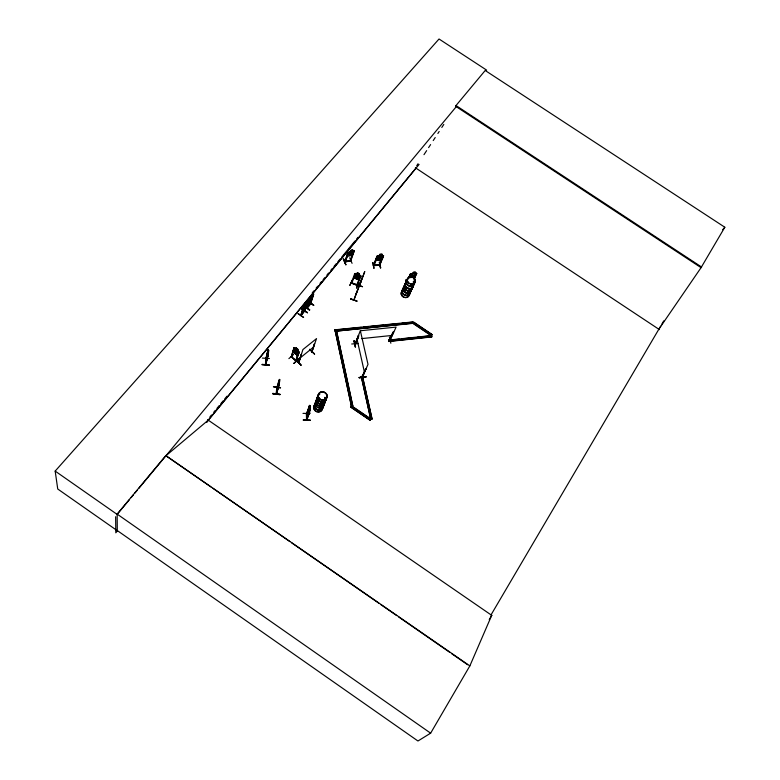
<?xml version="1.0" encoding="UTF-8"?>
<svg xmlns="http://www.w3.org/2000/svg" width="780" height="780" viewBox="0 0 780 780"><rect width="100%" height="100%" fill="white"/><g stroke="black" fill="none" stroke-linecap="round" stroke-linejoin="round"><path stroke-width="1.17" d="M298.798 362.758L302.903 349.567L316.534 338.598L311.883 351.731M279.523 380.143L278.655 383.819M278.665 383.292C280.829 372.811 277.514 394.154 278.665 383.302M310.245 420.254L303.089 420.01L310.294 420.089M267.267 353.983L267.14 358.917L267.56 352.258M267.599 356.47L267.872 355.914L265.473 364.699L265.795 358.137M267.832 350.766L268.106 350.2L266 358.936M268.086 355.846L268.271 349.508L265.96 359.073M268.408 352.462L268.544 350.22L268.535 352.336M269.149 365.011L262.051 364.435L269.188 364.855M262.324 358.078L269.412 358.546M298.321 352.697L295.786 360.935L298.486 352.54L298.954 352.969L298.486 352.54M291.505 356.265L294.06 347.685L291.242 356.85L296.244 361.257L299.169 352.277L294.06 347.802M296.293 361.306C296.79 360.185 295.396 361.033 291.272 356.421M262.041 364.757L269.139 365.293M265.775 364.094L268.495 352.121M117.283 530.556L417.953 741L430.638 733.171L469.852 665.896L165.955 455.735L208.26 420.157L206.72 422.029L415.954 168.129M277.134 387.884L277.212 387.231M278.168 388.021L278.869 381.625M276.773 388.089L276.88 387.163L276.169 393.871L279.425 381.215M276.764 388.148L279.133 379.616M278.811 385.456L278.499 386.012M279.181 384.394L276.452 393.929L279.016 385.369L279.591 379.382M279.503 382.034L279.747 379.782M279.854 394.709L279.932 394.192L272.727 393.832L279.864 394.66M280.507 387.894L273.448 386.646M308.471 414.638L309.923 409.393L306.53 419.386M365.937 377.052L359.239 377.89L359.229 377.374M365.869 376.76L359.19 377.608L365.927 377.072M272.805 393.354L279.883 394.417M306.404 413.595L306.54 420.118L309.533 411.996M306.872 307.72L309.865 298.75L312.839 294.157L309.933 300.144M413.897 282.545L413.527 281.941M414.16 282.838L414.356 282.262M414.473 282.535L413.322 281.941M413.371 281.931L413.654 282.575M413.312 282.048L414.16 282.76M408.203 278.401L408.642 278.801M265.99 358.43L267.852 350.181M268.086 355.787L265.765 364.591M309.875 407.267C310.05 400.267 306.677 416.491 308.812 414.482M306.91 419.776L306.501 413.322M324.704 397.936C324.626 397.283 326.167 399.302 325.543 397.654M319.381 393.851L319.898 394.046L319.361 394.105M268.261 351.351L268.544 350.22M268.252 351.702L267.677 355.573L268.174 353.671M268.622 350.23L267.637 356.626M265.424 364.114L267.618 355.894M273.458 386.812L280.566 387.719M303.576 317.333L297.94 313.502L303.537 317.45M276.5 393.793L277.075 387.533L279.659 379.46M278.694 385.037L279.221 383.214M279.601 381.712L276.578 393.354M390.175 340.051L396.094 327.103L360.36 330.749L354.968 343.99M355.085 344.584L358.498 336.775M355.446 344.428L355.319 343.668L354.968 344.116M301.743 308.939L307.378 312.712L301.948 308.675M303.215 306.842L303.771 306.54L300.631 315.5L304.463 310.752L306.043 305.399M300.944 315.052L301.051 314.974M307.622 301.948L310.996 298.194L309.348 302.689L306.365 306.325L307.456 301.577L303.635 306.286L300.827 315.637L304.619 310.937M300.934 315.549L304.756 310.577M301.207 315.149L303.732 306.296M305.087 304.375L305.438 303.274M305.604 303.196L306.365 302.25M306.686 301.714C303.079 306.696 308.149 298.565 306.248 302.845L306.832 302.465C306.735 305.819 301.753 309.991 305.116 304.356M304.551 310.45L304.229 311.415L307.213 302.289L305.253 305M305.692 305.828L304.346 311.337M304.229 311.415L304.151 310.83M304.61 311.005L307.456 301.577M308.412 301.216L307.808 303.235C316.075 284.963 300.612 316.797 310.245 298.994L309.64 299.442M291.749 356.879L296.302 360.965M309.007 299.695L308.49 300.875M294.343 348.835L293.699 348.562L294.343 348.835L291.623 357.152M308.129 303.644C302.738 313.969 312.37 302.698 310.274 303.401M308.782 301.558L310.167 299.247L308.977 301.47L309.436 301.724L307.232 304.405L309.436 299.305M310.869 303.147L307.008 308.11L308.997 302.26M307.164 307.554L307.466 307.466M293.651 354.471L288.892 358.625M310.011 301.099L312.4 295.747L310.615 299.218M296.224 347.909L295.912 348.933L294.957 348.514L294.382 350.425L296.566 353.408L297.668 353.36L298.252 351.468L297.511 350.366L297.823 349.343M312.468 295.094L311.717 296.029L313.706 294.119L310.732 303.508M312.839 294.157L312.049 297.59L310.06 300.066M296.459 348.338L297.482 349.255M312.858 295.094L310.44 303.966L313.209 294.665M298.652 351.478L297.453 350.415L297.892 349.352L296.185 347.822L295.864 348.982L294.762 347.86M294.06 363.256L298.808 358.888L294.04 363.246M295.815 360.916L296.244 360.087L300.904 365.196M298.847 358.927L293.992 363.412M298.779 362.729L301.353 354.256L298.555 362.515M389.405 340.48L389.99 340.139M312.185 351.634L311.688 351.926L314.428 343.717M311.883 352.102L314.652 343.531M343.59 259.048L345.852 264.79L343.258 259.272M277.046 388.099L277.163 387.182M355.105 343.512L355.719 343.473L355.485 344.263M354.178 250.984L350.854 260.735L344.731 261.895L347.792 252.847L348.436 252.915L345.325 262.031L345.462 261.427M353.701 250.78L354.276 251.014L348.173 252.408L345.004 261.797M348.173 252.408L347.119 255.362M348.358 252.72L345.209 261.748M314.564 354.061L309.66 349.245L314.574 354.081L310.381 350.181M345.852 264.79L343.61 259.038M350.347 251.54L350.766 250.37L352.745 249.883L352.306 251.131L353.194 251.277L352.462 253.373L349.245 254.943L348.533 254.27L350.737 250.409M349.684 257.819L352.072 263.328M352.277 251.062L352.667 249.931M352.521 253.851L350.279 260.881L353.866 251.462L353.389 251.784M350.639 260.462L350.454 260.549M347.188 255.343L347.392 256.396L352.151 255.304L354.256 250.945M302.991 413.39L310.157 413.439M354.754 273.614L351.273 283.14L357.425 285.451M362.749 376.837L362.32 376.194L372.05 419.016L370.734 419.182L351.331 405.961L334.961 329.813L412.727 321.945L412.893 323.359L335.117 331.256L413.02 323.105L431.525 335.566L431.71 336.96L388.879 341.494L388.713 340.07L431.545 335.546L431.71 336.96M354.988 274.453L354.481 274.043L355.056 274.258L351.809 283.325L352.004 282.731L351.175 283.072L351.497 282.555M357.377 272.942L356.889 274.043L354.685 273.575L355.514 273.488C361.033 275.759 358.137 274.092 359.804 275.623L359.044 277.67L357.689 278.148L355.748 277.397L355.027 276.12L355.777 274.072L356.947 274.102M306.413 414.151L309.426 406.048L306.686 414.248M306.442 414.238L309.65 405.405L309.845 405.902M308.812 407.989L309.748 405.366M308.519 411.07C311.902 400.335 310.186 410.183 308.539 413.147M359.317 273.692L358.898 274.852L359.404 273.683L357.318 272.873L359.404 273.683M310.177 408.272L309.904 409.461M350.581 298.994L357.006 301.099L350.571 299.023M356.206 284.515L362.534 286.728L356.265 284.359M360.282 275.389L360.935 275.983L357.269 285.451L357.503 284.837L356.733 285.178L360.048 276.403L360.691 276.442L360.048 276.403M362.505 276.91L353.896 300.115L357.006 291.106M359.336 285.382L359.112 285.928M353.944 300.076L353.866 299.51M359.57 285.48L359.492 285.743M358.839 282.808L356.528 287.859M359.336 286.055L364.767 271.537L359.151 286.055M373.99 268.193L372.86 262.48M377.267 255.996L373.425 265.639L376.867 256.464L377.452 256.435M374.107 265.58L377.491 256.639M355.856 294.86L361.423 280.469M379.967 254.397L377.54 258.082L378.251 258.921L381.625 257.887L382.444 255.811L381.527 255.489L381.947 254.309M358.741 279.727L353.857 277.914L353.632 276.52L353.915 277.894L358.741 279.727L359.824 278.977M356.489 288.015L358.839 282.828M352.053 282.799L351.77 283.286M382.034 254.27L379.909 254.368L382.034 254.27L381.527 255.489L383.565 255.684L382.395 258.736L381.206 259.828L376.282 260.042L381.244 259.867M379.529 262.314L380.669 268.037L379.548 262.334M352.277 280.098L349.81 285.47L352.248 280.283M351.799 283.276L351.975 282.75M379.207 265.385L382.161 257.312M382.639 256.396L383.185 256.171L382.6 256.191L379.129 265.337L379.86 264.781M383.185 256.171L379.645 265.337L379.792 264.781M377.198 255.986L383.575 255.743L379.821 265.005M380.386 267.872L379.265 262.168M354.237 340.743L355.543 346.993L353.808 340.948M379.87 265.024L373.425 265.415L374.234 265.258M355.251 344.37L358.303 335.839M355.505 343.756L358.449 336.56M355.387 344.614L357.747 338.637M456.007 105.544L455.695 106.304L701.054 267.657L724.825 227.233L485.199 70.492L456.007 105.544L701.61 267.043M344.731 261.895L345.433 261.7M660.679 326.098L491.039 614.874L491.712 615.342L469.852 665.896M361.345 376.438L370.734 419.182L361.238 376.681L362.69 376.262M365.947 368.638L362.203 376.477L365.947 368.638L362.622 377.12L362.622 376.155M360.37 330.74L367.994 364.367L362.388 377.149L362.349 376.301M350.59 406.965L369.993 420.186L350.59 406.965L351.439 405.736L334.961 329.813M352.765 405.571L351.331 405.961L352.765 405.571L336.511 330.866L352.657 405.805M406.195 282.984L407.657 279.718M408.623 277.543L410.66 274.248L409.237 277.709M408.661 277.748L410.514 273.809L412.727 273.312L411.577 273.819L410.67 275.837L411.333 276.656L413.293 276.559L414.726 275.652L415.642 273.624L414.755 273.312L416.188 273.146L416.773 273.556L414.404 278.499M410.855 277.748L413.273 272.249L415.34 272.181L414.843 273.273M415.321 272.123L412.844 277.651L414.287 277.582M413.829 278.528L415.76 273.975M413.868 279.386L415.847 275.028M389.395 337.067L390.858 343.239M413.195 285.451L413.419 285.597A4.251 3.598 24.6 0 1 407.531 288.113A4.251 3.598 24.6 0 1 406.438 281.921M389.269 340.216L392.194 334.006M388.879 341.494L388.713 340.07M389.317 340.431L393.101 332.036L393.695 331.968L393.149 332.241M393.237 332.953L389.834 340.09M312.058 298.633L309.046 302.24L312.751 296.995M306.823 307.915L310.674 303.02M412.893 323.359L413.692 322.198L432.188 334.659L431.398 335.819L412.893 323.359L412.727 321.945M413.692 322.198L432.188 334.659M309.67 309.991L305.048 306.667L309.738 309.816M296.176 360.243L301.041 365.05M306.92 419.845L306.95 419.269M414.005 281.902L413.741 282.623M661.908 324.022L663.741 320.892M489.255 619.534L491.761 615.264M310.44 297.911L309.865 298.75M307.681 301.977L307.154 302.864L309.611 299.773M389.552 340.148L390.127 339.846M354.939 344.097L355.563 343.424M265.765 364.699L266.068 358.069M311.337 296.829C307.964 302.474 312.897 298.331 313.034 294.967L312.604 295.318M416.715 165.74L418.041 163.732M423.988 154.664L426.631 150.637M428.61 147.615L430.589 144.593M433.231 140.556L435.22 137.534M437.863 133.507L439.179 131.489M441.821 127.462L443.81 124.439M658.846 329.228L701.054 267.657M309.494 310.216L304.98 306.832M276.569 393.637L276.607 392.925M369.993 420.186L370.841 418.957L372.167 418.782M306.872 302.718L304.453 305.233L303.673 307.788L305.877 305.077L305.409 304.844M307.378 312.712L301.938 308.675M414.609 273.712L412.63 273.77M410.465 273.858L416.188 273.146M310.45 297.921L313.648 294.079M416.783 273.595L416.149 273.185M415.467 276.5L414.248 277.573M117.517 530.722L115.82 532.798L115.635 516.731M306.296 306.286L309.29 302.65M209.927 416.89L211.477 415.009M213.808 412.191L215.358 410.309M216.908 408.427L219.239 405.61M220.789 403.728L223.109 400.901M224.659 399.029L226.99 396.201M312.273 292.793L313.823 290.911M316.154 288.093L317.704 286.211M320.024 283.394L321.584 281.512M323.135 279.63L324.685 277.748M327.005 274.93L328.555 273.049M330.886 270.231L332.436 268.349M333.986 266.468L336.307 263.65M337.857 261.768L340.187 258.95M341.738 257.069L354.919 241.088M356.47 239.207L358.02 237.325M206.817 422.029L419.094 164.424M308.899 300.056L309.67 299.12M309.777 299.452L310.664 298.36M486.652 70.141L439.033 39L55.175 471.091L57.739 489.011L117.283 530.683L117.156 514.098L165.994 455.383M129.548 499.512L117.156 514.41L55.175 471.091M131.099 497.65L133.419 494.851M134.969 492.989L137.299 490.201M138.85 488.339L456.271 106.675M353.233 254.036L352.151 255.304M722.69 229.71L724.825 227.233M309.884 405.805L309.806 411.996L306.793 420.127L306.813 413.38M309.894 407.228L310.148 406.322L310.06 408.584M362.222 376.535L362.378 377.081M355.368 344.555L355.202 343.96M307.427 312.644L301.802 308.851M313.521 305.204C296.498 293.797 324.538 312.614 308.997 301.889M381.196 259.769L382.317 258.668M324.831 397.625L325.474 397.478M325.962 398.356L324.831 398.219M414.287 282.701L414.424 282.097M298.74 351.419L299.169 352.277M293.504 351.956L297.482 355.524L293.504 351.956L293.231 350.425L293.553 351.956M298.262 355.036L297.394 355.495M372.781 262.636L373.912 268.33M405.512 280.195L406.039 282.516M300.281 357.825L313.735 346.944M357.337 275.74L359.56 275.438L357.786 276.198L358.712 277.982L357.279 276.266L355.085 276.588L356.928 275.857L356.08 274.092L357.454 275.74M357.484 285.158L351.263 282.828L357.494 285.265M389.532 339.875L389.464 340.45M317.07 399.76L316.914 400.315M324.997 397.507L325.933 397.625M325.591 398.395L325.865 397.868M377.276 256.055L378.066 255.655M306.784 413.975L306.852 413.38M389.912 340.392L389.386 340.421M406.399 282.643L406.838 282.613M345.423 261.514L350.191 260.413M350.805 260.695L344.887 262.099M348.436 252.915L347.792 252.847M359.161 377.54L365.927 376.603M366.073 369.213L365.713 368.667M361.238 376.681L362.544 376.526L372.05 419.016M351.692 344L358.39 343.522M355.222 347.061L354.198 340.753M358.663 336.375L358.244 335.634L358.898 335.78M388.596 340.324L392.165 339.944M394.543 339.69L399.302 339.193M401.68 338.939L414.765 337.555M417.144 337.301L421.902 336.804M424.271 336.55L429.029 336.053M388.996 341.25L431.837 336.706M361.686 338.608L392.252 335.419M334.864 330.077L345.628 328.985M348.017 328.741L361.179 327.405M363.568 327.171L368.355 326.683M370.744 326.44L376.72 325.835M379.119 325.591L383.897 325.114M386.295 324.87L399.448 323.534M401.837 323.29L412.61 322.208M291.437 356.265L292.012 356.743L291.593 356.314M410.699 274.443L410.075 274.277M415.808 274.18L416.335 273.946M374.156 265.151L379.334 265.034M373.464 265.61L379.704 265.307M378.046 255.616L379.48 255.489M411.723 275.788L413.683 275.701M325.523 398.317L324.968 397.985M309.436 406.653L309.173 406.039M357.055 284.7L356.85 285.256M294.002 347.734L294.781 347.919M356.947 284.993L352.014 282.896M350.678 298.73L356.986 301.139M415.399 167.758L659.422 329.618M351.439 405.736L370.841 418.957M207.607 419.708L491.712 615.342M291.681 356.879L291.281 356.509M166.959 456.427L210.902 486.876M212.901 488.26L289.809 541.544M291.798 542.929L378.7 603.125M380.689 604.51L396.679 615.576M398.668 616.96L449.611 652.255M451.61 653.64L467.59 664.706M117.156 514.098L430.638 733.171M296.176 347.958L297.775 349.391M296.215 360.116L301.041 365.079M360.302 275.33L360.916 276.042M309.143 412.571L308.841 410.173L309.738 406.585L309.865 407.365M380.084 256.854L378.563 255.947L379.441 257.117L377.54 258.502L379.792 257.341L381.196 258.336L380.308 257.078L382.151 255.733L380.045 256.864M356.986 339.085L364.465 372.343M376.067 259.028L376.301 260.101M406.117 282.34L405.619 280.04L405.922 283.686M409.227 276.695L409.334 277.807M302.825 309.104L302.854 309.738L306.647 304.502L302.962 309.709M309.114 409.432L309.133 411.479M308.5 409.558L308.558 414.726M413.244 284.7A4.251 3.598 24.6 0 1 410.816 288.659A4.251 3.598 24.6 0 1 405.717 286.679A4.251 3.598 24.6 0 1 406.38 282.048M412.21 286.855A4.192 3.549 24.6 0 1 409.481 290.823A4.192 3.549 24.6 0 1 404.459 288.21A4.192 3.549 24.6 0 1 406.322 283.793M413.965 281.336A4.271 3.607 24.6 0 1 412.552 286.016A4.271 3.607 24.6 0 1 407.004 284.554A4.271 3.607 24.6 0 1 407.462 279.62M413.4 285.402A4.192 3.539 24.6 0 1 407.618 287.918A4.192 3.539 24.6 0 1 406.546 281.834M414.024 281.209A4.271 3.607 24.6 0 1 412.61 285.889A4.271 3.607 24.6 0 1 407.062 284.427A4.271 3.607 24.6 0 1 407.521 279.494M414.034 281.093A4.212 3.559 24.6 0 1 412.649 285.704A4.212 3.559 24.6 0 1 407.17 284.261A4.212 3.559 24.6 0 1 407.618 279.396M410.017 291.632A4.153 3.52 24.6 0 1 407.638 295.513A4.153 3.52 24.6 0 1 402.665 293.582A4.153 3.52 24.6 0 1 403.319 289.048M410.134 291.496A4.212 3.569 24.6 0 1 407.726 295.425A4.212 3.569 24.6 0 1 402.675 293.475A4.212 3.569 24.6 0 1 403.338 288.873M409.12 293.602A4.144 3.52 24.5 0 1 404.498 297.463A4.144 3.52 24.5 0 1 401.758 291.671M402.431 291.018A4.144 3.52 24.5 0 1 403.299 290.569M409.159 293.524A4.144 3.52 24.5 0 1 406.79 297.394A4.144 3.52 24.5 0 1 401.817 295.474A4.144 3.52 24.5 0 1 402.47 290.94M412.191 288.025A4.173 3.53 24.6 0 1 408.691 291.096A4.173 3.53 24.6 0 1 404.255 288.122A4.173 3.53 24.6 0 1 406.234 284.027M411.313 290.092A4.222 3.578 24.6 0 1 405.483 292.646A4.222 3.578 24.6 0 1 404.401 286.494M410.192 291.242A4.153 3.53 24.6 0 1 407.823 295.113A4.153 3.53 24.6 0 1 402.841 293.192A4.153 3.53 24.6 0 1 403.494 288.649M411.197 290.219A4.163 3.53 24.6 0 1 405.444 292.744A4.163 3.53 24.6 0 1 404.381 286.669M410.192 291.369A4.212 3.569 24.6 0 1 407.784 295.298A4.212 3.569 24.6 0 1 402.733 293.348A4.212 3.569 24.6 0 1 403.397 288.746M411.372 289.975A4.222 3.578 24.6 0 1 405.541 292.529A4.222 3.578 24.6 0 1 404.459 286.367M411.382 289.828A4.173 3.53 24.6 0 1 405.619 292.344A4.173 3.53 24.6 0 1 404.557 286.27M325.494 400.774A4.514 4.085 19.1 0 1 319.03 403.806A4.514 4.085 19.1 0 1 318.113 396.932M325.601 400.657A4.583 4.144 19.1 0 1 319.049 403.728A4.583 4.144 19.1 0 1 318.113 396.767M324.733 401.466A4.514 4.085 19.1 0 1 321.945 405.941A4.514 4.085 19.1 0 1 316.514 403.894A4.514 4.085 19.1 0 1 317.44 398.707M324.841 402.421A4.495 4.066 19.1 0 1 318.942 405.678A4.495 4.066 19.1 0 1 316.719 399.36M326.362 397.43A4.602 4.153 19.2 0 1 323.524 401.993A4.602 4.153 19.2 0 1 317.986 399.896A4.602 4.153 19.2 0 1 318.923 394.622M325.63 400.413A4.524 4.085 19.1 0 1 319.166 403.445A4.524 4.085 19.1 0 1 318.24 396.581M324.548 397.361A4.524 4.085 19.1 0 1 325.562 399.34M326.255 397.566A4.534 4.105 19.2 0 1 321.526 402.207A4.534 4.105 19.2 0 1 317.606 396.494M318.133 395.558A4.534 4.105 19.2 0 1 318.913 394.787M326.41 397.322A4.602 4.153 19.2 0 1 323.564 401.875A4.602 4.153 19.2 0 1 318.026 399.789A4.602 4.153 19.2 0 1 318.962 394.514M326.391 397.205A4.534 4.105 19.2 0 1 321.077 401.739A4.534 4.105 19.2 0 1 318.269 395.197M323.261 406.633A4.524 4.114 18.9 0 1 316.777 409.685A4.524 4.114 18.9 0 1 315.861 402.782M324.646 401.661A4.495 4.066 19.1 0 1 321.867 406.117A4.495 4.066 19.1 0 1 316.465 404.079A4.495 4.066 19.1 0 1 317.372 398.921M324.08 404.547A4.543 4.124 19 0 1 317.567 407.608A4.543 4.124 19 0 1 316.651 400.686M323.29 406.399A4.465 4.056 19 0 1 317.421 409.646A4.465 4.056 19 0 1 315.218 403.357A4.534 4.114 19 0 0 317.353 409.822A4.534 4.114 19 0 0 323.31 406.526M324.11 404.313A4.485 4.066 19 0 1 318.221 407.569A4.485 4.066 19 0 1 315.998 401.261M268.067 353.847C266.273 364.874 268.632 342.712 268.067 353.847M305.009 304.717L304.415 306.725L306.199 303.254L305.009 304.717M295.815 349.274L295.23 351.185L296.819 352.599L297.404 350.707L295.815 349.274M350.269 251.94L349.557 254.036L351.448 253.607L352.17 251.501L350.269 251.94M351.068 250.536L352.287 250.263L351.068 250.536M356.811 274.472L356.07 276.52L358.01 277.27L358.761 275.223L356.811 274.472M357.63 273.322L358.751 274.17L357.63 273.322M379.402 255.957L378.593 258.034L380.572 257.946L381.381 255.859L379.402 255.957M380.26 254.631L381.537 254.573L380.26 254.631M413.556 272.483L414.814 272.425L413.556 272.483M352.082 253.812L350.668 253.169L348.523 254.631L350.317 253.022L349.489 252.028L350.805 252.671L352.892 251.248L351.156 252.837L352.082 253.812M295.113 348.777L295.834 350.912L294.343 351.107L296.107 351.439L297.277 353.74L296.536 351.536L297.97 351.38L296.273 351.01L295.113 348.777M410.728 288.736A4.183 3.539 24.6 0 0 413.117 284.846A4.192 3.549 24.6 0 1 410.728 288.746A4.192 3.549 24.6 0 1 405.697 286.796A4.192 3.549 24.6 0 1 406.36 282.233A4.183 3.539 24.6 0 0 405.707 286.796A4.183 3.539 24.6 0 0 410.728 288.736M407.686 281.658A4.231 3.569 24.6 0 0 414.833 282.692A4.231 3.569 24.6 0 0 411.469 276.705A4.231 3.569 24.6 0 0 407.686 281.658M409.539 290.677A4.173 3.53 24.6 0 0 412.259 286.718A4.192 3.549 24.6 0 1 409.519 290.745A4.192 3.549 24.6 0 1 404.498 288.132A4.192 3.549 24.6 0 1 406.36 283.706A4.173 3.53 24.6 0 0 404.537 288.073A4.173 3.53 24.6 0 0 409.539 290.677M407.618 281.853A4.222 3.559 24.6 0 0 414.726 282.886A4.222 3.559 24.6 0 0 411.382 276.919A4.222 3.559 24.6 0 0 407.618 281.853M319.273 398.463A4.553 4.114 19.3 0 0 326.937 397.527A4.553 4.114 19.3 0 0 321.808 391.804A4.553 4.114 19.3 0 0 319.273 398.463M319.215 398.639A4.543 4.105 19.2 0 0 326.859 397.712A4.543 4.105 19.2 0 0 321.74 391.999A4.543 4.105 19.2 0 0 319.215 398.639M319.244 398.541A4.563 4.114 19.2 0 0 326.918 397.605A4.563 4.114 19.2 0 0 321.779 391.872A4.563 4.114 19.2 0 0 319.244 398.541M316.651 411.655A4.456 4.056 18.9 0 0 322.51 408.398A4.446 4.036 18.9 0 1 316.68 411.596A4.446 4.036 18.9 0 1 314.486 405.327A4.456 4.056 18.9 0 0 316.651 411.655"/></g></svg>
